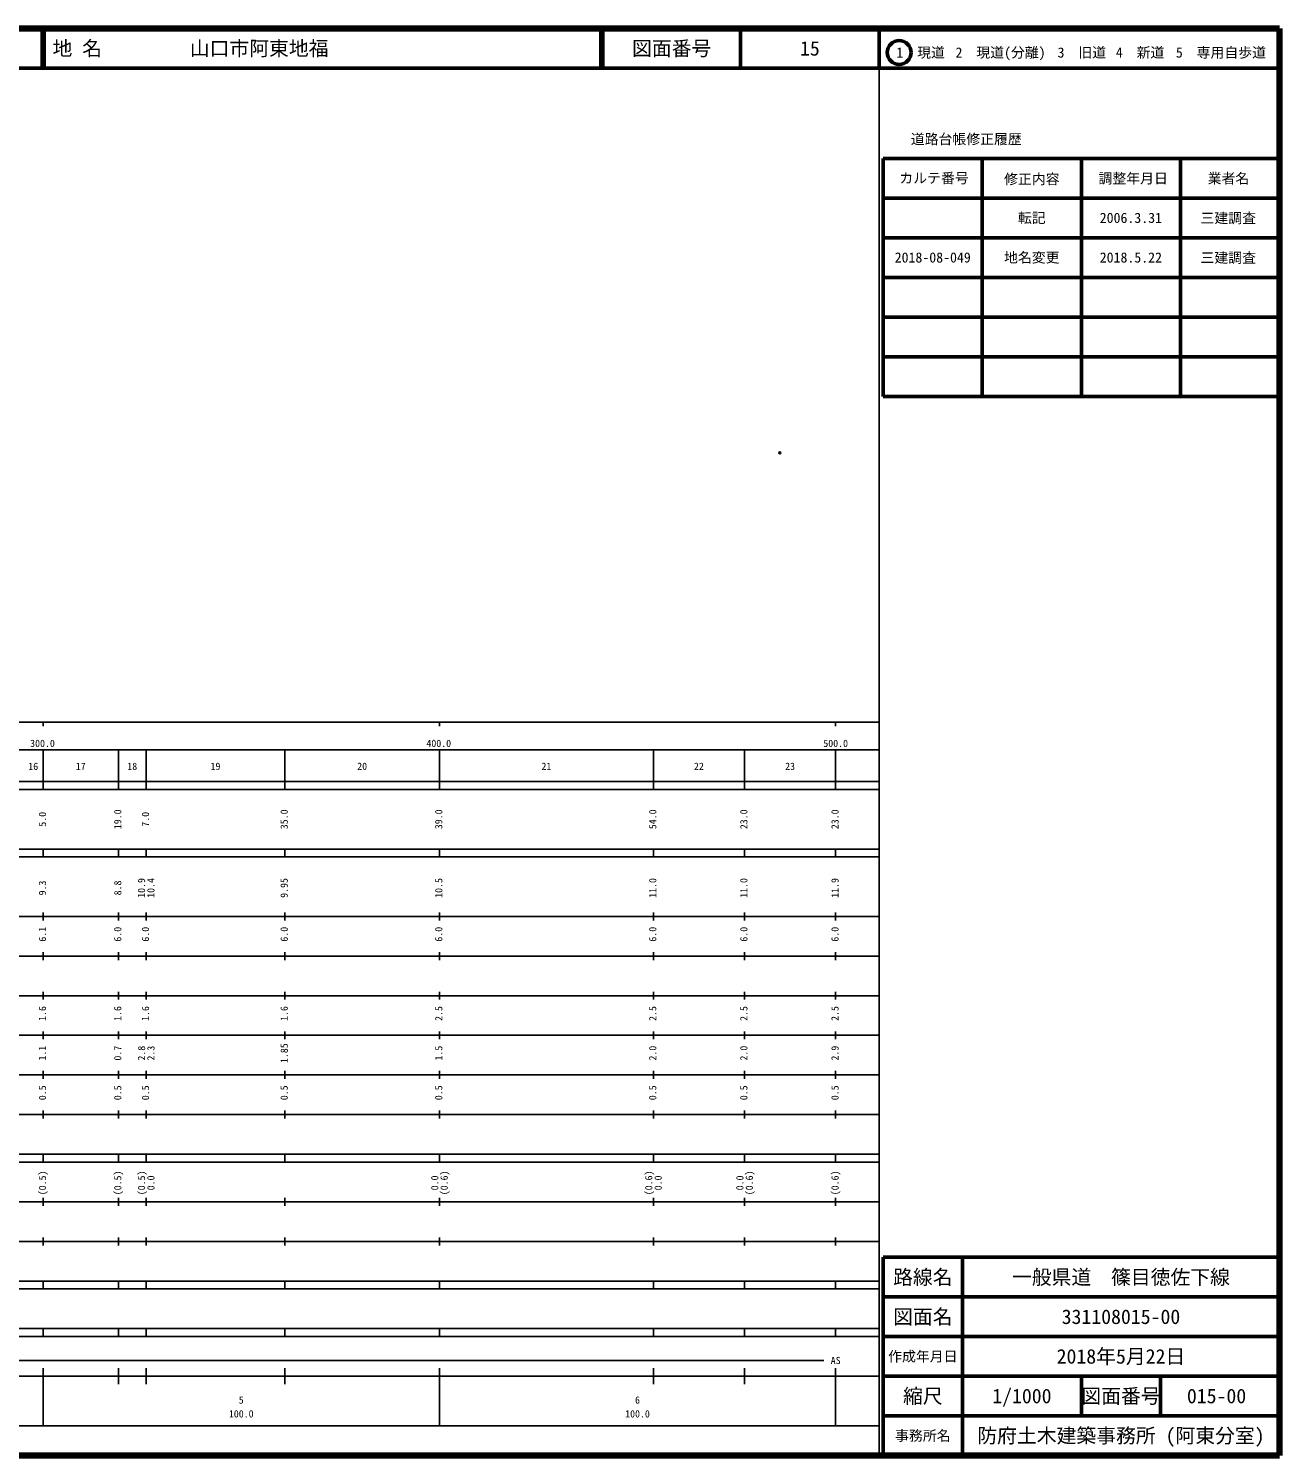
# Model space of a CAD drawing. Units: millimetres on the paper. Extents: x 40 to 680, y 20 to 380.
# Drawn here: x 364.3 to 680, y 20 to 380 of the extents above; entities that cross this region are included whole.
import ezdxf
from ezdxf.enums import TextEntityAlignment as Align

# ---------------------------------------------------------------- set-up
doc = ezdxf.new("R2010")
doc.units = ezdxf.units.MM
doc.header["$PDMODE"] = 32
doc.header["$PDSIZE"] = 0.5
doc.layers.add('M-OTRS', color=6, linetype='Continuous')
doc.layers.add('M-TTL-TXT', color=7, linetype='Continuous')
for name, color, linetype, lineweight in [('M-TTL', 2, 'Continuous', 140), ('M-TTL-BAND', 7, 'Continuous', 25), ('M-TTL-FRAM', 2, 'Continuous', 50), ('M-TTL-LINE', 7, 'Continuous', 50)]:
    doc.layers.add(name, color=color, linetype=linetype, lineweight=lineweight)
doc.styles.add('ＭＳ ゴシック', font='')
doc.styles.get('ＭＳ ゴシック').set_extended_font_data('MS Gothic')

msp = doc.modelspace()

# ---------------------------------------------------------------- linework, layer by layer
at = {"layer": 'M-OTRS'}
msp.add_point((553.889, 272.985), dxfattribs=at)
at = {"layer": 'M-TTL'}
for p, q in [((680, 380), (40, 380)), ((680, 20), (680, 380)), ((40, 20), (680, 20))]:
    msp.add_line(p, q, dxfattribs=at)
at = {"layer": 'M-TTL-BAND'}
for p, q in [((579, 20), (579, 370)), ((40, 205), (579, 205)), ((368, 205), (368, 204)), ((468, 205), (468, 204)), ((568, 205), (568, 204)), ((68, 198), (579, 198)), ((368, 188), (368, 198)), ((387, 188), (387, 198)), ((394, 188), (394, 198)), ((429, 188), (429, 198)), ((468, 188), (468, 198)), ((522, 188), (522, 198)), ((545, 188), (545, 198)), ((568, 188), (568, 198)), ((40, 190), (579, 190)), ((40, 188), (579, 188)), ((40, 173), (579, 173)), ((368, 171), (368, 173)), ((387, 171), (387, 173)), ((394, 171), (394, 173)), ((429, 171), (429, 173)), ((468, 171), (468, 173)), ((522, 171), (522, 173)), ((545, 171), (545, 173)), ((568, 171), (568, 173)), ((40, 171), (579, 171)), ((40, 156), (579, 156)), ((368, 155), (368, 157)), ((387, 155), (387, 157)), ((394, 155), (394, 157)), ((429, 155), (429, 157)), ((468, 155), (468, 157)), ((522, 155), (522, 157)), ((545, 155), (545, 157)), ((568, 155), (568, 157)), ((46, 146), (579, 146)), ((368, 145), (368, 147)), ((387, 145), (387, 147)), ((394, 145), (394, 147)), ((429, 145), (429, 147)), ((468, 145), (468, 147)), ((522, 145), (522, 147)), ((545, 145), (545, 147)), ((568, 145), (568, 147)), ((368, 135), (368, 137)), ((387, 135), (387, 137)), ((394, 135), (394, 137)), ((429, 135), (429, 137)), ((468, 135), (468, 137)), ((522, 135), (522, 137)), ((545, 135), (545, 137)), ((568, 135), (568, 137)), ((52, 136), (579, 136)), ((46, 126), (579, 126)), ((368, 125), (368, 127)), ((387, 125), (387, 127)), ((394, 125), (394, 127)), ((429, 125), (429, 127)), ((468, 125), (468, 127)), ((522, 125), (522, 127)), ((545, 125), (545, 127)), ((568, 125), (568, 127)), ((52, 116), (579, 116)), ((368, 115), (368, 117)), ((387, 115), (387, 117)), ((394, 115), (394, 117)), ((429, 115), (429, 117)), ((468, 115), (468, 117)), ((522, 115), (522, 117)), ((545, 115), (545, 117)), ((568, 115), (568, 117)), ((46, 106), (579, 106)), ((368, 105), (368, 107)), ((387, 105), (387, 107)), ((394, 105), (394, 107)), ((429, 105), (429, 107)), ((468, 105), (468, 107)), ((522, 105), (522, 107)), ((545, 105), (545, 107)), ((568, 105), (568, 107)), ((40, 96), (579, 96)), ((40, 94), (579, 94)), ((368, 94), (368, 96)), ((387, 94), (387, 96)), ((394, 94), (394, 96)), ((429, 94), (429, 96)), ((468, 94), (468, 96)), ((522, 94), (522, 96)), ((545, 94), (545, 96)), ((568, 94), (568, 96)), ((49, 84), (579, 84)), ((368, 83), (368, 85)), ((387, 83), (387, 85)), ((394, 83), (394, 85)), ((429, 83), (429, 85)), ((468, 83), (468, 85)), ((522, 83), (522, 85)), ((545, 83), (545, 85)), ((568, 83), (568, 85)), ((40, 74), (579, 74)), ((368, 73), (368, 75)), ((387, 73), (387, 75)), ((394, 73), (394, 75)), ((429, 73), (429, 75)), ((468, 73), (468, 75)), ((522, 73), (522, 75)), ((545, 73), (545, 75)), ((568, 73), (568, 75)), ((40, 64), (579, 64)), ((40, 62), (579, 62)), ((368, 62), (368, 64)), ((387, 62), (387, 64)), ((394, 62), (394, 64)), ((429, 62), (429, 64)), ((468, 62), (468, 64)), ((522, 62), (522, 64)), ((545, 62), (545, 64)), ((568, 62), (568, 64)), ((40, 52), (579, 52)), ((368, 50), (368, 52)), ((387, 50), (387, 52)), ((394, 50), (394, 52)), ((429, 50), (429, 52)), ((468, 50), (468, 52)), ((522, 50), (522, 52)), ((545, 50), (545, 52)), ((568, 50), (568, 52)), ((40, 50), (579, 50)), ((71, 44), (565, 44)), ((40, 40), (579, 40)), ((368, 27.5), (368, 42)), ((387, 38), (387, 42)), ((394, 38), (394, 42)), ((429, 38), (429, 42)), ((468, 27.5), (468, 42)), ((522, 38), (522, 42)), ((545, 38), (545, 42)), ((568, 27.5), (568, 42)), ((68, 27.5), (579, 27.5))]:
    msp.add_line(p, q, dxfattribs=at)
at = {"layer": 'M-TTL-FRAM'}
for p, q in [((580, 347.197), (580, 287.197)), ((580, 347.197), (680, 347.197)), ((580, 287.197), (680, 287.197)), ((680, 70), (580, 70)), ((580, 70), (580, 20))]:
    msp.add_line(p, q, dxfattribs=at)
at = {"layer": 'M-TTL-LINE'}
for p, q in [((367.75, 380), (367.75, 370)), ((368.25, 380), (368.25, 370)), ((508.747, 380), (508.747, 370)), ((509.247, 380), (509.247, 370)), ((543.997, 380), (543.997, 370)), ((579, 380), (579, 370)), ((40, 370), (680, 370)), ((605, 347.197), (605, 287.197)), ((630, 347.197), (630, 287.197)), ((655, 347.197), (655, 287.197)), ((580, 337.197), (680, 337.197)), ((580, 327.197), (680, 327.197)), ((580, 317.197), (680, 317.197)), ((580, 307.197), (680, 307.197)), ((580, 297.197), (680, 297.197)), ((600, 70), (600, 20)), ((680, 60), (580, 60)), ((680, 50), (580, 50)), ((680, 40), (580, 40)), ((630, 40), (630, 30)), ((650, 40), (650, 30)), ((680, 30), (580, 30))]:
    msp.add_line(p, q, dxfattribs=at)
msp.add_circle((584.031, 373.958), 3, dxfattribs=at)

# ---------------------------------------------------------------- texts
at = {"layer": 'M-TTL-BAND', "style": 'ＭＳ ゴシック'}
for s, p in [('300.0', (367.844, 198.195)), ('400.0', (467.844, 198.195)), ('500.0', (568, 198.195)), ('16', (365.5, 192.405)), ('17', (377.5, 192.405)), ('18', (390.5, 192.405)), ('19', (411.5, 192.405)), ('20', (448.5, 192.405)), ('21', (495, 192.405)), ('22', (533.5, 192.405)), ('23', (556.5, 192.405)), ('AS', (568, 42.5)), ('5', (418, 32.523)), ('6', (518, 32.523)), ('100.0', (418, 29.033)), ('100.0', (518, 29.033))]:
    msp.add_text(s, height=1.833, dxfattribs=at).set_placement(p, align=Align.BOTTOM_CENTER)
for s, p in [('5.0', (369.29, 180.5)), ('19.0', (388.29, 180.5)), ('7.0', (395.29, 180.5)), ('35.0', (430.29, 180.5)), ('39.0', (469.29, 180.5)), ('54.0', (523.29, 180.5)), ('23.0', (546.29, 180.5)), ('23.0', (569.29, 180.5)), ('9.3', (369.29, 163.174)), ('8.8', (388.29, 163.174)), ('10.9', (394.29, 163.174)), ('10.4', (396.66, 163.174)), ('9.95', (430.29, 163.174)), ('10.5', (469.29, 163.174)), ('11.0', (523.29, 163.174)), ('11.0', (546.29, 163.174)), ('11.9', (569.29, 163.174)), ('6.1', (369.29, 151.5)), ('6.0', (388.29, 151.5)), ('6.0', (395.29, 151.5)), ('6.0', (430.29, 151.5)), ('6.0', (469.29, 151.5)), ('6.0', (523.29, 151.5)), ('6.0', (546.29, 151.5)), ('6.0', (569.29, 151.5)), ('1.6', (369.29, 131.5)), ('1.6', (388.29, 131.5)), ('1.6', (395.29, 131.5)), ('1.6', (430.29, 131.5)), ('2.5', (469.29, 131.5)), ('2.5', (523.29, 131.5)), ('2.5', (546.29, 131.5)), ('2.5', (569.29, 131.5)), ('1.1', (369.29, 121.5)), ('0.7', (388.29, 121.5)), ('2.8', (394.29, 121.5)), ('2.3', (396.66, 121.5)), ('1.85', (430.29, 121.5)), ('1.5', (469.29, 121.5)), ('2.0', (523.29, 121.5)), ('2.0', (546.29, 121.5)), ('2.9', (569.29, 121.5)), ('0.5', (369.29, 111.5)), ('0.5', (388.29, 111.5)), ('0.5', (395.29, 111.5)), ('0.5', (430.29, 111.5)), ('0.5', (469.29, 111.5)), ('0.5', (523.29, 111.5)), ('0.5', (546.29, 111.5)), ('0.5', (569.29, 111.5)), ('(0.5)', (369.29, 88.764)), ('(0.5)', (388.29, 88.764)), ('(0.5)', (394.29, 88.764)), ('0.0', (396.66, 88.764)), ('0.0', (468.29, 88.764)), ('(0.6)', (470.66, 88.764)), ('(0.6)', (522.29, 88.764)), ('0.0', (524.66, 88.764)), ('0.0', (545.29, 88.764)), ('(0.6)', (547.66, 88.764)), ('(0.6)', (569.29, 88.764))]:
    msp.add_text(s, height=1.833, rotation=90, dxfattribs=at).set_placement(p, align=Align.BOTTOM_CENTER)
at = {"layer": 'M-TTL-TXT', "style": 'ＭＳ ゴシック'}
for s, p in [('地 名', (370.38, 375)), ('山口市阿東地福', (405.024, 375))]:
    msp.add_text(s, height=3.666, dxfattribs=at).set_placement(p, align=Align.MIDDLE_LEFT)
for s, height, p in [('図面番号', 3.666, (526.622, 375)), ('15', 3.666, (561.497, 375)), ('1\u3000現道', 2.566, (589.448, 373.958)), ('2\u3000現道(分離)', 2.566, (609.619, 373.958)), ('3\u3000旧道', 2.566, (630.121, 373.958)), ('4\u3000新道', 2.566, (644.824, 373.958)), ('5\u3000専用自歩道', 2.566, (665.228, 373.958)), ('道路台帳修正履歴', 2.566, (600.968, 352.113)), ('カルテ番号', 2.566, (592.839, 342.277)), ('修正内容', 2.566, (617.509, 342.023)), ('調整年月日', 2.566, (643.089, 342.197)), ('業者名', 2.566, (667.134, 342.197)), ('転記', 2.566, (617.5, 332.245)), ('2006.3.31', 2.566, (642.5, 332.245)), ('三建調査', 2.566, (667.077, 332.189)), ('2018-08-049', 2.566, (592.5, 322.245)), ('地名変更', 2.566, (617.5, 322.245)), ('2018.5.22', 2.566, (642.5, 322.245)), ('三建調査', 2.566, (667.077, 322.189)), ('路線名', 3.666, (590, 65)), ('路線名', 3.666, (590, 65)), ('一般県道\u3000篠目徳佐下線', 3.666, (640, 65)), ('図面名', 3.666, (590, 55)), ('図面名', 3.666, (590, 55)), ('331108015-00', 3.666, (640, 55)), ('2018年5月22日', 3.666, (640, 45)), ('作成年月日', 2.566, (590, 45)), ('作成年月日', 2.566, (590, 45)), ('縮尺', 3.666, (590, 35)), ('縮尺', 3.666, (590, 35)), ('1/1000', 3.666, (615, 35)), ('図面番号', 3.666, (640, 35)), ('図面番号', 3.666, (640, 35)), ('015-00', 3.666, (664.125, 35)), ('事務所名', 2.566, (590, 25)), ('事務所名', 2.566, (590, 25)), ('防府土木建築事務所 (阿東分室)', 3.666, (640, 25))]:
    msp.add_text(s, height=height, dxfattribs=at).set_placement(p, align=Align.MIDDLE_CENTER)

doc.saveas('drawing.dxf')
